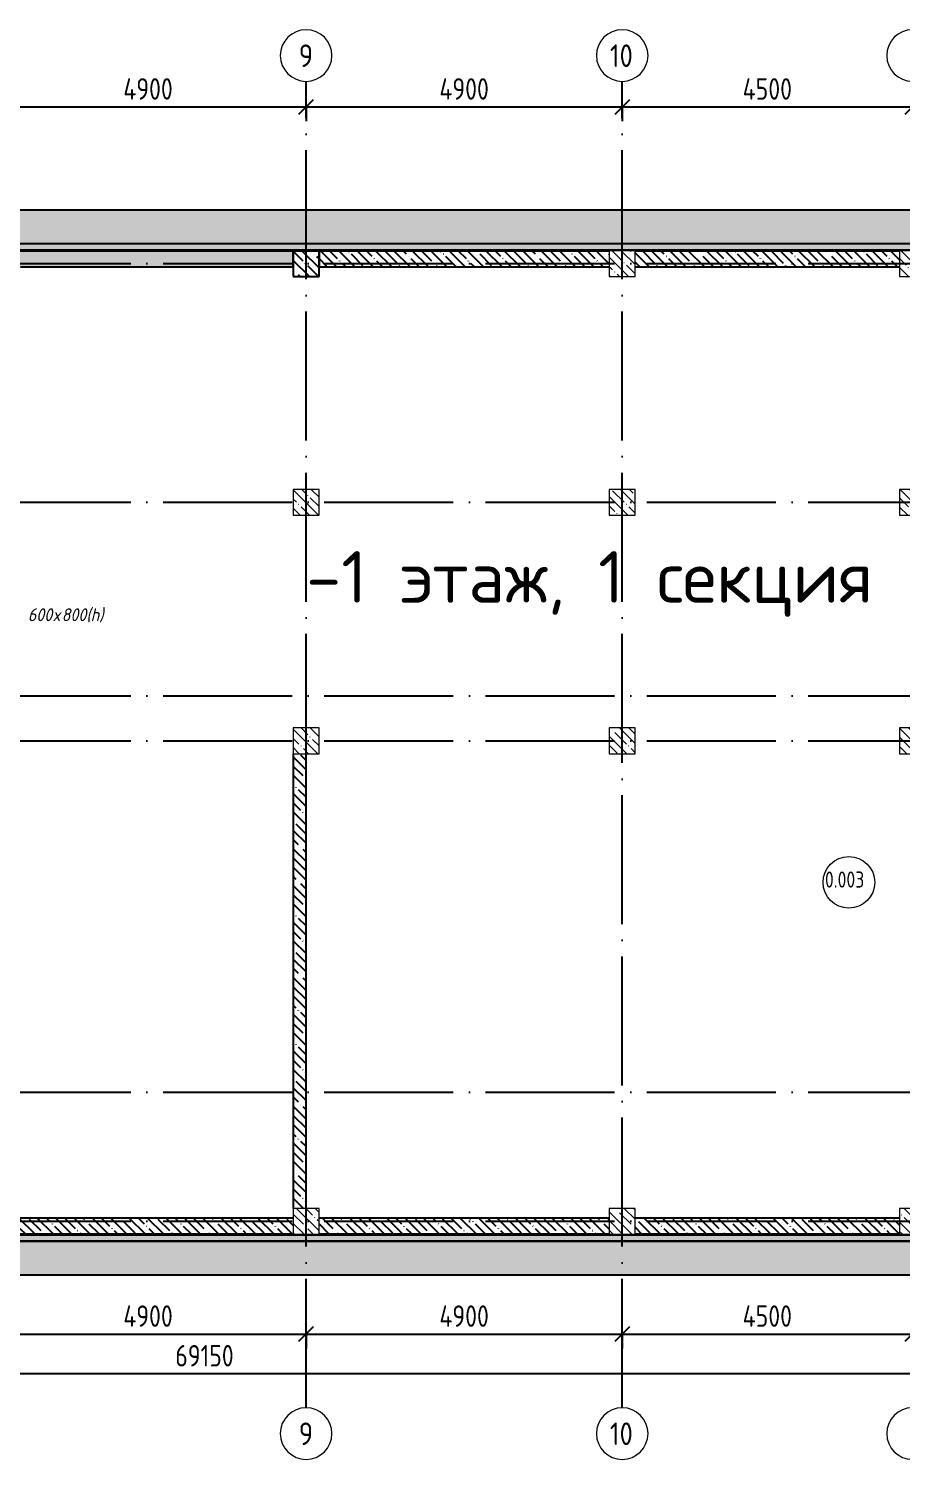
# Model space of a CAD drawing. Header units: millimetres. Extents: x -68946 to 690821, y -552984 to 293768.
# Drawn here: x 29126 to 42655, y 149458 to 171645 of the extents above; entities that cross this region are included whole.
import ezdxf

# ---------------------------------------------------------------- set-up
doc = ezdxf.new("R2010")
doc.units = ezdxf.units.MM
doc.linetypes.add('ADSK_Линия сетки', pattern=[2500, 2000, -250, 0, -250])
doc.layers.get('Defpoints').update_dxf_attribs({"color": 250})
for name, color, linetype, lineweight in [('A-ANNO-DIMS', 250, 'Continuous', 9), ('A-AREA-IDEN', 250, 'Continuous', 9), ('A-DETL-1', 250, 'Continuous', 53), ('A-DETL-GENF-1', 250, 'Continuous', 5), ('A-WALL', 250, 'Continuous', 9), ('A-WALL-1', 250, 'Continuous', 50), ('A-WALL-2', 250, 'Continuous', 5), ('A-WALL-3', 250, 'Continuous', 13), ('G-____-____-TEXT', 250, 'Continuous', 9), ('G-ANNO-TEXT', 250, 'Continuous', 9), ('I-WALL-1', 250, 'Continuous', 5), ('S-COLS-1', 250, 'Continuous', 5), ('S-COLS-2', 250, 'Continuous', 5), ('Оси', 250, 'Continuous', 9), ('Оси-1', 250, 'ADSK_Линия сетки', 9)]:
    doc.layers.add(name, color=color, linetype=linetype, lineweight=lineweight)
doc.styles.add('GOST Common', font='', dxfattribs={"width": 0.9, "height": 350})
doc.styles.add('ISOCPEUR', font='isocpeur.ttf', dxfattribs={"width": 0.8, "height": 100})
doc.styles.add('ISOCPEUR_6', font='isocpeur.ttf', dxfattribs={"height": 3.5})
doc.styles.add('ISOCPEUR_I', font='isocpeui.ttf', dxfattribs={"width": 0.9, "height": 12.5})
doc.styles.get("Standard").update_dxf_attribs({"font": 'ГОСТ тип А.ttf'})
doc.styles.get('GOST Common').set_extended_font_data('GOST Common')
doc.dimstyles.new('А3', dxfattribs={"dimtxt": 333, "dimasz": 222, "dimexe": 222, "dimexo": 111, "dimgap": 111, "dimtad": 1, "dimtoh": 1, "dimdec": 0, "dimrnd": 0.0015, "dimzin": 0, "dimdsep": 46, "dimtxsty": 'Standard', "dimblk": 'OBLIQUE', "dimcen": 0, "dimclrd": 7, "dimclre": 7, "dimclrt": 7, "dimadec": 0, "dimazin": 0, "dimtfac": 1, "dimtdec": 0, "dimtofl": 0, "dimtmove": 0, "dimatfit": 3, "dimfxl": 1, "dimtolj": 1, "dimtzin": 0, "dimarcsym": 0})
pattern_1 = [(0, (-2722.6, 109625.456), (120.968, 69.841), [80.645, -161.29]), (120, (-2722.6, 109625.456), (-120.96808, 69.84086), [80.645, -161.29]), (60, (-2722.6, 109625.456), (-8e-05, 139.68186), [0, -161.29, 80.645, 0])]
pattern_2 = [(135, (-2722.6, 109625.46), (-142.5612, -142.5612), []), (135, (-2580.04, 109625.46), (-142.5612, -142.5612), [252.016, -50.403, 3.353, -47.05])]

# ---------------------------------------------------------------- blocks, each defined once
blk = doc.blocks.new('BSC_Колонна _Прямоугольная - 400x400-V16-АР1_План расстановки фахверков на отм_ -3_400_ Секция 1_')
at = {"layer": 'S-COLS-2'}
h = blk.add_hatch(dxfattribs=at)
h.set_pattern_fill('FP_24', color=256, style=0, pattern_type=2)
h.set_pattern_definition([(135, (-45550, -43525), (-142.5619, -142.5619), []), (135, (-45407.44, -43525), (-142.5619, -142.5619), [252.016, -50.403, 3.353, -47.05])])
h.paths.add_polyline_path([(-200, -200), (200, -200), (200, 200), (-200, 200)])
at = {"layer": 'S-COLS-1'}
for p, q in [((200, 200), (-200, 200)), ((-200, 200), (-200, -200)), ((200, -200), (200, 200)), ((-200, -200), (200, -200))]:
    blk.add_line(p, q, dxfattribs=at)
blk = doc.blocks.new('BSC_Колонна _Прямоугольная - 400x400-V17-АР1_План расстановки фахверков на отм_ -3_400_ Секция 1_')
at = {"layer": 'S-COLS-2'}
h = blk.add_hatch(dxfattribs=at)
h.set_pattern_fill('FP_25', color=256, style=0, pattern_type=2)
h.set_pattern_definition([(135, (-45550, -58375), (-142.5619, -142.5619), []), (135, (-45407.44, -58375), (-142.5619, -142.5619), [252.016, -50.403, 3.353, -47.05])])
h.paths.add_polyline_path([(-200, -200), (200, -200), (200, 200), (-200, 200)])
at = {"layer": 'S-COLS-1'}
for p, q in [((200, 200), (-200, 200)), ((-200, 200), (-200, -200)), ((200, -200), (200, 200)), ((-200, -200), (200, -200))]:
    blk.add_line(p, q, dxfattribs=at)
blk = doc.blocks.new('BSC_Колонна _Прямоугольная - 400x400-V18-АР1_План расстановки фахверков на отм_ -3_400_ Секция 1_')
at = {"layer": 'S-COLS-2'}
h = blk.add_hatch(dxfattribs=at)
h.set_pattern_fill('FP_26', color=256, style=0, pattern_type=2)
h.set_pattern_definition([(135, (-45550, -50975), (-142.5619, -142.5619), []), (135, (-45407.44, -50975), (-142.5619, -142.5619), [252.016, -50.403, 3.353, -47.05])])
h.paths.add_polyline_path([(-200, -200), (200, -200), (200, 200), (-200, 200)])
at = {"layer": 'S-COLS-1'}
for p, q in [((200, 200), (-200, 200)), ((-200, 200), (-200, -200)), ((200, -200), (200, 200)), ((-200, -200), (200, -200))]:
    blk.add_line(p, q, dxfattribs=at)
blk = doc.blocks.new('BSC_Колонна _Прямоугольная - 400x400-V19-АР1_План расстановки фахверков на отм_ -3_400_ Секция 1_')
at = {"layer": 'S-COLS-2'}
h = blk.add_hatch(dxfattribs=at)
h.set_pattern_fill('FP_27', color=256, style=0, pattern_type=2)
h.set_pattern_definition([(135, (-45550, -54675), (-142.5619, -142.5619), []), (135, (-45407.44, -54675), (-142.5619, -142.5619), [252.016, -50.403, 3.353, -47.05])])
h.paths.add_polyline_path([(-200, -200), (200, -200), (200, 200), (-200, 200)])
at = {"layer": 'S-COLS-1'}
for p, q in [((200, 200), (-200, 200)), ((-200, 200), (-200, -200)), ((200, -200), (200, 200)), ((-200, -200), (200, -200))]:
    blk.add_line(p, q, dxfattribs=at)
blk = doc.blocks.new('BSC_Колонна _Прямоугольная - 400x400-V20-АР1_План расстановки фахверков на отм_ -3_400_ Секция 1_')
at = {"layer": 'S-COLS-2'}
h = blk.add_hatch(dxfattribs=at)
h.set_pattern_fill('FP_28', color=256, style=0, pattern_type=2)
h.set_pattern_definition([(135, (-41050, -43525), (-142.5619, -142.5619), []), (135, (-40907.44, -43525), (-142.5619, -142.5619), [252.016, -50.403, 3.353, -47.05])])
h.paths.add_polyline_path([(-200, -200), (200, -200), (200, 200), (-200, 200)])
at = {"layer": 'S-COLS-1'}
for p, q in [((200, 200), (-200, 200)), ((-200, 200), (-200, -200)), ((200, -200), (200, 200)), ((-200, -200), (200, -200))]:
    blk.add_line(p, q, dxfattribs=at)
blk = doc.blocks.new('BSC_Колонна _Прямоугольная - 400x400-V21-АР1_План расстановки фахверков на отм_ -3_400_ Секция 1_')
at = {"layer": 'S-COLS-2'}
h = blk.add_hatch(dxfattribs=at)
h.set_pattern_fill('FP_29', color=256, style=0, pattern_type=2)
h.set_pattern_definition([(135, (-41050, -58375), (-142.5619, -142.5619), []), (135, (-40907.44, -58375), (-142.5619, -142.5619), [252.016, -50.403, 3.353, -47.05])])
h.paths.add_polyline_path([(-200, -200), (200, -200), (200, 200), (-200, 200)])
at = {"layer": 'S-COLS-1'}
for p, q in [((200, 200), (-200, 200)), ((-200, 200), (-200, -200)), ((200, -200), (200, 200)), ((-200, -200), (200, -200))]:
    blk.add_line(p, q, dxfattribs=at)
blk = doc.blocks.new('BSC_Колонна _Прямоугольная - 400x400-V22-АР1_План расстановки фахверков на отм_ -3_400_ Секция 1_')
at = {"layer": 'S-COLS-2'}
h = blk.add_hatch(dxfattribs=at)
h.set_pattern_fill('FP_30', color=256, style=0, pattern_type=2)
h.set_pattern_definition([(135, (-41050, -50975), (-142.5619, -142.5619), []), (135, (-40907.44, -50975), (-142.5619, -142.5619), [252.016, -50.403, 3.353, -47.05])])
h.paths.add_polyline_path([(-200, -200), (200, -200), (200, 200), (-200, 200)])
at = {"layer": 'S-COLS-1'}
for p, q in [((200, 200), (-200, 200)), ((-200, 200), (-200, -200)), ((200, -200), (200, 200)), ((-200, -200), (200, -200))]:
    blk.add_line(p, q, dxfattribs=at)
blk = doc.blocks.new('BSC_Колонна _Прямоугольная - 400x400-V23-АР1_План расстановки фахверков на отм_ -3_400_ Секция 1_')
at = {"layer": 'S-COLS-2'}
h = blk.add_hatch(dxfattribs=at)
h.set_pattern_fill('FP_31', color=256, style=0, pattern_type=2)
h.set_pattern_definition([(135, (-41050, -54675), (-142.5619, -142.5619), []), (135, (-40907.44, -54675), (-142.5619, -142.5619), [252.016, -50.403, 3.353, -47.05])])
h.paths.add_polyline_path([(-200, -200), (200, -200), (200, 200), (-200, 200)])
at = {"layer": 'S-COLS-1'}
for p, q in [((200, 200), (-200, 200)), ((-200, 200), (-200, -200)), ((200, -200), (200, 200)), ((-200, -200), (200, -200))]:
    blk.add_line(p, q, dxfattribs=at)
blk = doc.blocks.new('BSC_Колонна _Прямоугольная - 400x400-V24-АР1_План расстановки фахверков на отм_ -3_400_ Секция 1_')
at = {"layer": 'S-COLS-2'}
h = blk.add_hatch(dxfattribs=at)
h.set_pattern_fill('FP_32', color=256, style=0, pattern_type=2)
h.set_pattern_definition([(135, (-36150, -43525), (-142.5619, -142.5619), []), (135, (-36007.44, -43525), (-142.5619, -142.5619), [252.016, -50.403, 3.353, -47.05])])
h.paths.add_polyline_path([(-200, -200), (200, -200), (200, 200), (-200, 200)])
at = {"layer": 'S-COLS-1'}
for p, q in [((200, 200), (-200, 200)), ((-200, 200), (-200, -200)), ((200, -200), (200, 200)), ((-200, -200), (200, -200))]:
    blk.add_line(p, q, dxfattribs=at)
blk = doc.blocks.new('BSC_Колонна _Прямоугольная - 400x400-V25-АР1_План расстановки фахверков на отм_ -3_400_ Секция 1_')
at = {"layer": 'S-COLS-2'}
h = blk.add_hatch(dxfattribs=at)
h.set_pattern_fill('FP_33', color=256, style=0, pattern_type=2)
h.set_pattern_definition([(135, (-36150, -50975), (-142.5619, -142.5619), []), (135, (-36007.44, -50975), (-142.5619, -142.5619), [252.016, -50.403, 3.353, -47.05])])
h.paths.add_polyline_path([(-200, -200), (200, -200), (200, 200), (-200, 200)])
at = {"layer": 'S-COLS-1'}
for p, q in [((200, 200), (-200, 200)), ((-200, 200), (-200, -200)), ((200, -200), (200, 200)), ((-200, -200), (200, -200))]:
    blk.add_line(p, q, dxfattribs=at)
blk = doc.blocks.new('BSC_Колонна _Прямоугольная - 400x400-V26-АР1_План расстановки фахверков на отм_ -3_400_ Секция 1_')
at = {"layer": 'S-COLS-2'}
h = blk.add_hatch(dxfattribs=at)
h.set_pattern_fill('FP_34', color=256, style=0, pattern_type=2)
h.set_pattern_definition([(135, (-36150, -54675), (-142.5619, -142.5619), []), (135, (-36007.44, -54675), (-142.5619, -142.5619), [252.016, -50.403, 3.353, -47.05])])
h.paths.add_polyline_path([(-200, -200), (200, -200), (200, 200), (-200, 200)])
at = {"layer": 'S-COLS-1'}
for p, q in [((200, 200), (-200, 200)), ((-200, 200), (-200, -200)), ((200, -200), (200, 200)), ((-200, -200), (200, -200))]:
    blk.add_line(p, q, dxfattribs=at)
blk = doc.blocks.new('Ось сетки - Круг_Ø8 мм-39983606-АР1_План расстановки фахверков на отм_ -3_400_ Секция 1_')
at = {"layer": 'Оси'}
for start, end in [(360, 180), (180, 360)]:
    blk.add_arc((0, 0), 4, start, end, dxfattribs=at)
blk = doc.blocks.new('AAR_СКБ_Марка_Помещения - Номер-17325395-АР1_План расстановки фахверков на отм_ -3_400_ Секция 1_')
at = {"layer": 'A-AREA-IDEN'}
blk.add_circle((0, 1.5), 4, dxfattribs=at)
blk = doc.blocks.new('_Oblique')
at = {"color": 0, "linetype": 'ByBlock', "lineweight": -2}
blk.add_line((-0.5, -0.5), (0.5, 0.5), dxfattribs=at)
blk = doc.blocks.new('*D5365')
at = {"layer": 'A-ANNO-DIMS', "color": 7, "lineweight": -2, "transparency": 16777216}
for p, q in [((28527, 151402), (33427, 151402)), ((28527, 151391), (28527, 151180)), ((33427, 151391), (33427, 151180))]:
    blk.add_line(p, q, dxfattribs=at)
at = {"layer": 'Defpoints', "color": 0, "lineweight": 30, "transparency": 16777216}
for p in [(28527, 151502), (33427, 151502), (33427, 151402)]:
    blk.add_point(p, dxfattribs=at)
at = {"layer": 'A-ANNO-DIMS', "color": 7, "lineweight": -2, "transparency": 16777216, "xscale": 222, "yscale": 222, "zscale": 222, "rotation": 180}
blk.add_blockref('_Oblique', (28527, 151402), dxfattribs=at)
at = {"layer": 'A-ANNO-DIMS', "color": 7, "lineweight": -2, "transparency": 16777216, "xscale": 222, "yscale": 222, "zscale": 222}
blk.add_blockref('_Oblique', (33427, 151402), dxfattribs=at)
at = {"layer": 'A-ANNO-DIMS', "color": 7, "lineweight": -2, "transparency": 16777216, "insert": (30977, 151680), "char_height": 333, "width": 2.57, "attachment_point": 5}
blk.add_mtext('\\A1;4900', dxfattribs=at)
blk = doc.blocks.new('*D5366')
at = {"layer": 'A-ANNO-DIMS', "color": 7, "lineweight": -2, "transparency": 16777216}
for p, q in [((33427, 151402), (38327, 151402)), ((33427, 151391), (33427, 151180)), ((38327, 151391), (38327, 151180))]:
    blk.add_line(p, q, dxfattribs=at)
at = {"layer": 'Defpoints', "color": 0, "lineweight": 30, "transparency": 16777216}
for p in [(33427, 151502), (38327, 151502), (38327, 151402)]:
    blk.add_point(p, dxfattribs=at)
at = {"layer": 'A-ANNO-DIMS', "color": 7, "lineweight": -2, "transparency": 16777216, "xscale": 222, "yscale": 222, "zscale": 222, "rotation": 180}
blk.add_blockref('_Oblique', (33427, 151402), dxfattribs=at)
at = {"layer": 'A-ANNO-DIMS', "color": 7, "lineweight": -2, "transparency": 16777216, "xscale": 222, "yscale": 222, "zscale": 222}
blk.add_blockref('_Oblique', (38327, 151402), dxfattribs=at)
at = {"layer": 'A-ANNO-DIMS', "color": 7, "lineweight": -2, "transparency": 16777216, "insert": (35877, 151680), "char_height": 333, "width": 2.57, "attachment_point": 5}
blk.add_mtext('\\A1;4900', dxfattribs=at)
blk = doc.blocks.new('*D5367')
at = {"layer": 'A-ANNO-DIMS', "color": 7, "lineweight": -2, "transparency": 16777216}
for p, q in [((38327, 151402), (42827, 151402)), ((38327, 151391), (38327, 151180)), ((42827, 151391), (42827, 151180))]:
    blk.add_line(p, q, dxfattribs=at)
at = {"layer": 'Defpoints', "color": 0, "lineweight": 30, "transparency": 16777216}
for p in [(38327, 151502), (42827, 151502), (42827, 151402)]:
    blk.add_point(p, dxfattribs=at)
at = {"layer": 'A-ANNO-DIMS', "color": 7, "lineweight": -2, "transparency": 16777216, "xscale": 222, "yscale": 222, "zscale": 222, "rotation": 180}
blk.add_blockref('_Oblique', (38327, 151402), dxfattribs=at)
at = {"layer": 'A-ANNO-DIMS', "color": 7, "lineweight": -2, "transparency": 16777216, "xscale": 222, "yscale": 222, "zscale": 222}
blk.add_blockref('_Oblique', (42827, 151402), dxfattribs=at)
at = {"layer": 'A-ANNO-DIMS', "color": 7, "lineweight": -2, "transparency": 16777216, "insert": (40577, 151680), "char_height": 333, "width": 2.57, "attachment_point": 5}
blk.add_mtext('\\A1;4500', dxfattribs=at)
blk = doc.blocks.new('*D5373')
at = {"layer": 'A-ANNO-DIMS', "color": 7, "lineweight": -2, "transparency": 16777216}
for p, q in [((-2723, 150788), (66427, 150788)), ((-2723, 150777), (-2723, 150566)), ((66427, 150777), (66427, 150566))]:
    blk.add_line(p, q, dxfattribs=at)
at = {"layer": 'Defpoints', "color": 0, "lineweight": 30, "transparency": 16777216}
for p in [(-2723, 150888), (66427, 150888), (66427, 150788)]:
    blk.add_point(p, dxfattribs=at)
at = {"layer": 'A-ANNO-DIMS', "color": 7, "lineweight": -2, "transparency": 16777216, "xscale": 222, "yscale": 222, "zscale": 222, "rotation": 180}
blk.add_blockref('_Oblique', (-2723, 150788), dxfattribs=at)
at = {"layer": 'A-ANNO-DIMS', "color": 7, "lineweight": -2, "transparency": 16777216, "xscale": 222, "yscale": 222, "zscale": 222}
blk.add_blockref('_Oblique', (66427, 150788), dxfattribs=at)
at = {"layer": 'A-ANNO-DIMS', "color": 7, "lineweight": -2, "transparency": 16777216, "insert": (31852, 151065), "char_height": 333, "width": 2.92, "attachment_point": 5}
blk.add_mtext('\\A1;69150', dxfattribs=at)
blk = doc.blocks.new('*D5386')
at = {"layer": 'A-ANNO-DIMS', "color": 7, "lineweight": -2, "transparency": 16777216}
for p, q in [((28527, 170432), (33427, 170432)), ((28527, 170421), (28527, 170210)), ((33427, 170421), (33427, 170210))]:
    blk.add_line(p, q, dxfattribs=at)
at = {"layer": 'Defpoints', "color": 0, "lineweight": 30, "transparency": 16777216}
for p in [(28527, 170532), (33427, 170532), (33427, 170432)]:
    blk.add_point(p, dxfattribs=at)
at = {"layer": 'A-ANNO-DIMS', "color": 7, "lineweight": -2, "transparency": 16777216, "xscale": 222, "yscale": 222, "zscale": 222, "rotation": 180}
blk.add_blockref('_Oblique', (28527, 170432), dxfattribs=at)
at = {"layer": 'A-ANNO-DIMS', "color": 7, "lineweight": -2, "transparency": 16777216, "xscale": 222, "yscale": 222, "zscale": 222}
blk.add_blockref('_Oblique', (33427, 170432), dxfattribs=at)
at = {"layer": 'A-ANNO-DIMS', "color": 7, "lineweight": -2, "transparency": 16777216, "insert": (30977, 170710), "char_height": 333, "width": 2.57, "attachment_point": 5}
blk.add_mtext('\\A1;4900', dxfattribs=at)
blk = doc.blocks.new('*D5387')
at = {"layer": 'A-ANNO-DIMS', "color": 7, "lineweight": -2, "transparency": 16777216}
for p, q in [((33427, 170432), (38327, 170432)), ((33427, 170421), (33427, 170210)), ((38327, 170421), (38327, 170210))]:
    blk.add_line(p, q, dxfattribs=at)
at = {"layer": 'Defpoints', "color": 0, "lineweight": 30, "transparency": 16777216}
for p in [(33427, 170532), (38327, 170532), (38327, 170432)]:
    blk.add_point(p, dxfattribs=at)
at = {"layer": 'A-ANNO-DIMS', "color": 7, "lineweight": -2, "transparency": 16777216, "xscale": 222, "yscale": 222, "zscale": 222, "rotation": 180}
blk.add_blockref('_Oblique', (33427, 170432), dxfattribs=at)
at = {"layer": 'A-ANNO-DIMS', "color": 7, "lineweight": -2, "transparency": 16777216, "xscale": 222, "yscale": 222, "zscale": 222}
blk.add_blockref('_Oblique', (38327, 170432), dxfattribs=at)
at = {"layer": 'A-ANNO-DIMS', "color": 7, "lineweight": -2, "transparency": 16777216, "insert": (35877, 170710), "char_height": 333, "width": 2.57, "attachment_point": 5}
blk.add_mtext('\\A1;4900', dxfattribs=at)
blk = doc.blocks.new('*D5388')
at = {"layer": 'A-ANNO-DIMS', "color": 7, "lineweight": -2, "transparency": 16777216}
for p, q in [((38327, 170432), (42827, 170432)), ((38327, 170421), (38327, 170210)), ((42827, 170421), (42827, 170210))]:
    blk.add_line(p, q, dxfattribs=at)
at = {"layer": 'Defpoints', "color": 0, "lineweight": 30, "transparency": 16777216}
for p in [(38327, 170532), (42827, 170532), (42827, 170432)]:
    blk.add_point(p, dxfattribs=at)
at = {"layer": 'A-ANNO-DIMS', "color": 7, "lineweight": -2, "transparency": 16777216, "xscale": 222, "yscale": 222, "zscale": 222, "rotation": 180}
blk.add_blockref('_Oblique', (38327, 170432), dxfattribs=at)
at = {"layer": 'A-ANNO-DIMS', "color": 7, "lineweight": -2, "transparency": 16777216, "xscale": 222, "yscale": 222, "zscale": 222}
blk.add_blockref('_Oblique', (42827, 170432), dxfattribs=at)
at = {"layer": 'A-ANNO-DIMS', "color": 7, "lineweight": -2, "transparency": 16777216, "insert": (40577, 170710), "char_height": 333, "width": 2.57, "attachment_point": 5}
blk.add_mtext('\\A1;4500', dxfattribs=at)

msp = doc.modelspace()

# ---------------------------------------------------------------- hatches: boundary and pattern name
at = {"layer": 'A-DETL-GENF-1', "lineweight": -2}
h = msp.add_hatch(dxfattribs=at)
h.set_pattern_fill('FP_56', color=256, style=0, pattern_type=2)
h.set_pattern_definition([(135, (-2298.33, 109625.46), (-424.2641, 3e-14), [600, 0, 0, 0]), (45, (-2722.6, 109625.46), (-424.2641, 0), [600, 0, 0, 0]), (45, (-2722.6, 109837.6), (-424.2641, 0), [150, -450]), (135, (-2404.4, 109943.65), (-424.2641, 3e-14), [150, -450]), (45, (-2404.4, 109731.52), (-424.2641, 0), [150, -450]), (135, (-2510.47, 109625.46), (-424.2641, 3e-14), [150, -450])])
h.paths.add_polyline_path([(66467.4021, 152320.3258), (66467.4021, 152840.4566), (-3032.6198, 152840.4566), (-3032.6198, 168310.4572), (6487.3802, 168310.4572), (6487.3802, 165360.456), (10717.4399, 165360.456), (10717.4399, 168310.4572), (66937.4021, 168310.4572), (66937.4021, 165360.4566), (68711.3946, 165360.4566), (68711.3946, 165880.4566), (67457.4021, 165880.4566), (67457.4021, 168830.4572), (10197.4399, 168830.4572), (10197.4399, 165880.456), (7007.3802, 165880.456), (7007.3802, 168830.4572), (-3552.6198, 168830.4572), (-3552.6198, 152320.4566), (65947.4062, 152320.3258)])
at = {"layer": 'A-WALL', "lineweight": -2}
for points in [[(66827.4021, 168200.4572), (66835.4021, 168200.4572), (66835.4021, 168208.4572), (10827.4399, 168208.4572), (10827.4399, 168200.4572), (66577.4021, 168200.4572)], [(66569.4021, 152942.4566), (66577.4021, 152942.4566), (66577.4021, 152950.4566), (-2930.6198, 152950.4566), (-2930.6198, 152942.4566), (65513.0091, 152942.4566)]]:
    msp.add_hatch(color=256, dxfattribs=at).paths.add_polyline_path(points)
at = {"layer": 'A-WALL-2', "lineweight": -2}
h = msp.add_hatch(dxfattribs=at)
h.set_pattern_fill('FP_2', color=256, style=0, pattern_type=2)
h.set_pattern_definition(pattern_1)
h.paths.add_polyline_path([(66835.4021, 168208.4572), (66935.4021, 168208.4572), (66935.4021, 168308.4572), (10827.4399, 168308.4572), (10827.4399, 168310.4572), (10819.4399, 168310.4572), (10819.4399, 168208.4572), (65513.0091, 168208.4572)])
h = msp.add_hatch(dxfattribs=at)
h.set_pattern_fill('FP_2', color=256, style=0, pattern_type=2)
h.set_pattern_definition(pattern_1)
h.paths.add_polyline_path([(66469.4021, 152842.4566), (66569.4021, 152842.4566), (66569.4021, 152942.4566), (-3030.6198, 152942.4566), (-3030.6198, 152842.4566), (65513.0091, 152842.4566)])
at = {"layer": 'I-WALL-1', "lineweight": -2}
h = msp.add_hatch(dxfattribs=at)
h.set_pattern_fill('FP_1', color=256, style=0, pattern_type=2)
h.set_pattern_definition(pattern_2)
h.paths.add_polyline_path([(33227.4021, 167950.4572), (33227.4021, 168200.4572), (10827.4399, 168200.4572), (10827.4399, 167950.4572), (31520.5551, 167950.4572)])
h = msp.add_hatch(dxfattribs=at)
h.set_pattern_fill('FP_1', color=256, style=0, pattern_type=2)
h.set_pattern_definition(pattern_2)
h.paths.add_polyline_path([(38127.4021, 167950.4572), (38127.4021, 168200.4566), (33627.4021, 168200.4566), (33627.4021, 167950.4572)])
h = msp.add_hatch(dxfattribs=at)
h.set_pattern_fill('FP_1', color=256, style=0, pattern_type=2)
h.set_pattern_definition(pattern_2)
h.paths.add_polyline_path([(42627.4021, 167950.4572), (42627.4021, 168200.4566), (38527.4021, 168200.4566), (38527.4021, 167950.4572)])
h = msp.add_hatch(dxfattribs=at)
h.set_pattern_fill('FP_1', color=256, style=0, pattern_type=2)
h.set_pattern_definition(pattern_2)
h.paths.add_polyline_path([(33427.4021, 153350.4566), (33427.4021, 160400.456), (33227.4021, 160400.456), (33227.4021, 153350.4566)])
h = msp.add_hatch(dxfattribs=at)
h.set_pattern_fill('FP_1', color=256, style=0, pattern_type=2)
h.set_pattern_definition(pattern_2)
h.paths.add_polyline_path([(33227.4021, 152950.4566), (33227.4021, 153200.4566), (28727.4021, 153200.4566), (28727.4021, 152950.4566), (31520.5551, 152950.4566)])
h = msp.add_hatch(dxfattribs=at)
h.set_pattern_fill('FP_1', color=256, style=0, pattern_type=2)
h.set_pattern_definition(pattern_2)
h.paths.add_polyline_path([(38127.4021, 152950.4566), (38127.4021, 153200.4566), (33627.4021, 153200.4566), (33627.4021, 152950.4566)])
h = msp.add_hatch(dxfattribs=at)
h.set_pattern_fill('FP_1', color=256, style=0, pattern_type=2)
h.set_pattern_definition(pattern_2)
h.paths.add_polyline_path([(42627.4021, 152950.4566), (42627.4021, 153200.4566), (38527.4021, 153200.4566), (38527.4021, 152950.4566)])
at = {"layer": 'S-COLS-2', "lineweight": -2}
h = msp.add_hatch(dxfattribs=at)
h.set_pattern_fill('FP_1', color=256, style=0, pattern_type=2)
h.set_pattern_definition(pattern_2)
h.paths.add_polyline_path([(33227.4021, 167800.4566), (33627.4021, 167800.4566), (33627.4021, 168200.4566), (33227.4021, 168200.4566)])

# ---------------------------------------------------------------- linework, layer by layer
at = {"layer": 'A-DETL-1', "lineweight": -2}
for p, q in [((67457.4021, 168830.4572), (10197.4399, 168830.4572)), ((10717.4399, 168310.4572), (66937.4021, 168310.4572)), ((66467.4021, 152840.4566), (-3032.6198, 152840.4566)), ((-3552.6198, 152320.4566), (65947.4021, 152320.4566))]:
    msp.add_line(p, q, dxfattribs=at)
at = {"layer": 'A-WALL-1', "lineweight": -2}
for p, q in [((33227.4021, 168200.4572), (10827.4399, 168200.4572)), ((33227.4021, 167950.4572), (33227.4021, 168200.4572)), ((38127.4021, 168200.4572), (33627.4021, 168200.4572)), ((42627.4021, 168200.4572), (38527.4021, 168200.4572)), ((29002.4021, 167950.4572), (33227.4021, 167950.4572)), ((33627.4021, 167950.4572), (38127.4021, 167950.4572)), ((38527.4021, 167950.4572), (42627.4021, 167950.4572)), ((33227.4021, 160400.456), (33227.4021, 153350.4566)), ((33427.4021, 153350.4566), (33427.4021, 160400.456)), ((33227.4021, 153200.4566), (28727.4021, 153200.4566)), ((38127.4021, 153200.4566), (33627.4021, 153200.4566)), ((42627.4021, 153200.4566), (38527.4021, 153200.4566)), ((28727.4021, 152950.4566), (33227.4021, 152950.4566)), ((33627.4021, 152950.4566), (38127.4021, 152950.4566)), ((38527.4021, 152950.4566), (42627.4021, 152950.4566))]:
    msp.add_line(p, q, dxfattribs=at)
at = {"layer": 'A-WALL-2', "lineweight": -2}
for p, q in [((66937.4021, 168308.4572), (10717.4399, 168308.4572)), ((33627.4021, 168200.4572), (33627.4021, 167950.4572)), ((-3032.6198, 152842.4566), (66469.4021, 152842.4566))]:
    msp.add_line(p, q, dxfattribs=at)
at = {"layer": 'A-WALL-3', "lineweight": -2}
for p, q in [((66835.4021, 168208.4572), (10819.4399, 168208.4572)), ((10827.4399, 168200.4572), (38127.4021, 168200.4572)), ((38527.4021, 168200.4572), (42627.4021, 168200.4572)), ((-2930.6198, 152942.4566), (66569.4021, 152942.4566)), ((33227.4021, 152950.4566), (28727.4021, 152950.4566)), ((38127.4021, 152950.4566), (33627.4021, 152950.4566)), ((42627.4021, 152950.4566), (38527.4021, 152950.4566))]:
    msp.add_line(p, q, dxfattribs=at)
at = {"layer": 'S-COLS-1', "lineweight": -2}
for p, q in [((33627.4021, 168200.4566), (33227.4021, 168200.4566)), ((33227.4021, 168200.4566), (33227.4021, 167800.4566)), ((33627.4021, 167950.4572), (33627.4021, 168200.4566)), ((33227.4021, 167800.4566), (33627.4021, 167800.4566)), ((33627.4021, 167800.4566), (33627.4021, 167950.4572))]:
    msp.add_line(p, q, dxfattribs=at)
at = {"layer": 'Оси-1', "lineweight": -2}
for p, q in [((33427.4021, 150257.9072), (33427.4021, 170827.4611)), ((38327.4021, 150257.9072), (38327.4021, 170827.4611)), ((-6292.1491, 168000.4566), (69851.8838, 168000.4566)), ((-6292.1491, 164300.4566), (69851.8838, 164300.4566)), ((-6292.1491, 161300.4566), (69851.8838, 161300.4566)), ((-6292.1491, 160600.4566), (69851.8838, 160600.4566)), ((-6292.1491, 155150.4566), (69851.8838, 155150.4566)), ((-6292.1491, 153150.4566), (69851.8838, 153150.4566))]:
    msp.add_line(p, q, dxfattribs=at)

# ---------------------------------------------------------------- block references
at = {"layer": 'A-AREA-IDEN', "lineweight": -2, "xscale": 99.99999999999993, "yscale": 99.99999999999993, "zscale": 99.99999999999993}
msp.add_blockref('AAR_СКБ_Марка_Помещения - Номер-17325395-АР1_План расстановки фахверков на отм_ -3_400_ Секция 1_', (41841.5314, 158255.8817), dxfattribs=at)
at = {"layer": 'S-COLS-1', "lineweight": -2}
for name, p in [('BSC_Колонна _Прямоугольная - 400x400-V21-АР1_План расстановки фахверков на отм_ -3_400_ Секция 1_', (38327.4021, 168000.4566)), ('BSC_Колонна _Прямоугольная - 400x400-V17-АР1_План расстановки фахверков на отм_ -3_400_ Секция 1_', (42827.4021, 168000.4566)), ('BSC_Колонна _Прямоугольная - 400x400-V26-АР1_План расстановки фахверков на отм_ -3_400_ Секция 1_', (33427.4021, 164300.456)), ('BSC_Колонна _Прямоугольная - 400x400-V23-АР1_План расстановки фахверков на отм_ -3_400_ Секция 1_', (38327.4021, 164300.456)), ('BSC_Колонна _Прямоугольная - 400x400-V19-АР1_План расстановки фахверков на отм_ -3_400_ Секция 1_', (42827.4021, 164300.456)), ('BSC_Колонна _Прямоугольная - 400x400-V25-АР1_План расстановки фахверков на отм_ -3_400_ Секция 1_', (33427.4021, 160600.456)), ('BSC_Колонна _Прямоугольная - 400x400-V22-АР1_План расстановки фахверков на отм_ -3_400_ Секция 1_', (38327.4021, 160600.456)), ('BSC_Колонна _Прямоугольная - 400x400-V18-АР1_План расстановки фахверков на отм_ -3_400_ Секция 1_', (42827.4021, 160600.456)), ('BSC_Колонна _Прямоугольная - 400x400-V24-АР1_План расстановки фахверков на отм_ -3_400_ Секция 1_', (33427.4021, 153150.4566)), ('BSC_Колонна _Прямоугольная - 400x400-V20-АР1_План расстановки фахверков на отм_ -3_400_ Секция 1_', (38327.4021, 153150.4566)), ('BSC_Колонна _Прямоугольная - 400x400-V16-АР1_План расстановки фахверков на отм_ -3_400_ Секция 1_', (42827.4021, 153150.4566))]:
    msp.add_blockref(name, p, dxfattribs=at)
at = {"layer": 'Оси', "lineweight": -2, "xscale": 99.99999999999993, "yscale": 99.99999999999993, "zscale": 99.99999999999993}
for p in [(33427.4021, 171227.4611), (38327.4021, 171227.4611), (42827.4021, 171227.4611), (33427.4021, 149857.9072), (38327.4021, 149857.9072), (42827.4021, 149857.9072)]:
    msp.add_blockref('Ось сетки - Круг_Ø8 мм-39983606-АР1_План расстановки фахверков на отм_ -3_400_ Секция 1_', p, dxfattribs=at)

# ---------------------------------------------------------------- texts
at = {"layer": 'A-AREA-IDEN', "lineweight": -2, "insert": (41469.8572, 158574.6122), "char_height": 250, "width": 858.607312, "attachment_point": 1, "style": 'ISOCPEUR'}
msp.add_mtext('0.003', dxfattribs=at)
at = {"layer": 'G-____-____-TEXT', "color": 7, "insert": (33427.4021, 163542.4928), "char_height": 800, "width": 18169.734652, "attachment_point": 1, "style": 'ISOCPEUR_6'}
msp.add_mtext('-1 этаж, 1 секция', dxfattribs=at)
at = {"layer": 'G-ANNO-TEXT', "lineweight": -2, "char_height": 200, "attachment_point": 1, "style": 'ISOCPEUR_I'}
for s, insert, width in [('600', (29113.8418, 162656.153), 476.202375), ('800(h)', (29637.7168, 162656.153), 822.531375), ('\\fISOCPEUR|b0|i1|c204|p34|;\\W.9;х', (29506.748, 162656.153), 158.734125)]:
    msp.add_mtext(s, dxfattribs=dict(at, insert=insert, width=width))
at = {"layer": 'Оси', "lineweight": -2, "char_height": 350, "attachment_point": 1, "style": 'GOST Common'}
for s, insert, width in [('\\fGOST Common|b0|i0|c204|p34|;\\W.9;9', (33313.6215, 171399.9945), 274.177125), ('10', (38136.2215, 171399.9945), 461.772), ('\\fGOST Common|b0|i0|c204|p34|;\\W.9;9', (33313.6215, 150030.4406), 274.177125), ('10', (38136.2215, 150030.4406), 461.772)]:
    msp.add_mtext(s, dxfattribs=dict(at, insert=insert, width=width))

# ---------------------------------------------------------------- dimensions: what is measured, and where the dimension line sits
at = {"layer": 'A-ANNO-DIMS', "lineweight": -2}
for base, p1, p2, picture, middle in [((33427.4021, 170432.1494), (28527.4021, 170532.1343), (33427.4021, 170532.1343), '*D5386', (30977.4021, 170709.6494)), ((38327.4021, 170432.1494), (33427.4021, 170532.1343), (38327.4021, 170532.1343), '*D5387', (35877.4021, 170709.6494)), ((42827.4021, 170432.1494), (38327.4021, 170532.1343), (42827.4021, 170532.1343), '*D5388', (40577.4021, 170709.6494)), ((33427.4021, 151402.2913), (28527.4021, 151502.2762), (33427.4021, 151502.2762), '*D5365', (30977.4021, 151679.7913)), ((38327.4021, 151402.2913), (33427.4021, 151502.2762), (38327.4021, 151502.2762), '*D5366', (35877.4021, 151679.7913)), ((42827.4021, 151402.2913), (38327.4021, 151502.2762), (42827.4021, 151502.2762), '*D5367', (40577.4021, 151679.7913)), ((66427.4021, 150787.8742), (-2722.5979, 150887.8591), (66427.4021, 150887.8591), '*D5373', (31852.4021, 151065.3742))]:
    dim = msp.add_linear_dim(base=base, p1=p1, p2=p2, dimstyle='А3', dxfattribs=at)
    dim.commit()
    dim.dimension.update_dxf_attribs({"geometry": picture, "text_midpoint": middle})

doc.saveas('drawing.dxf')
